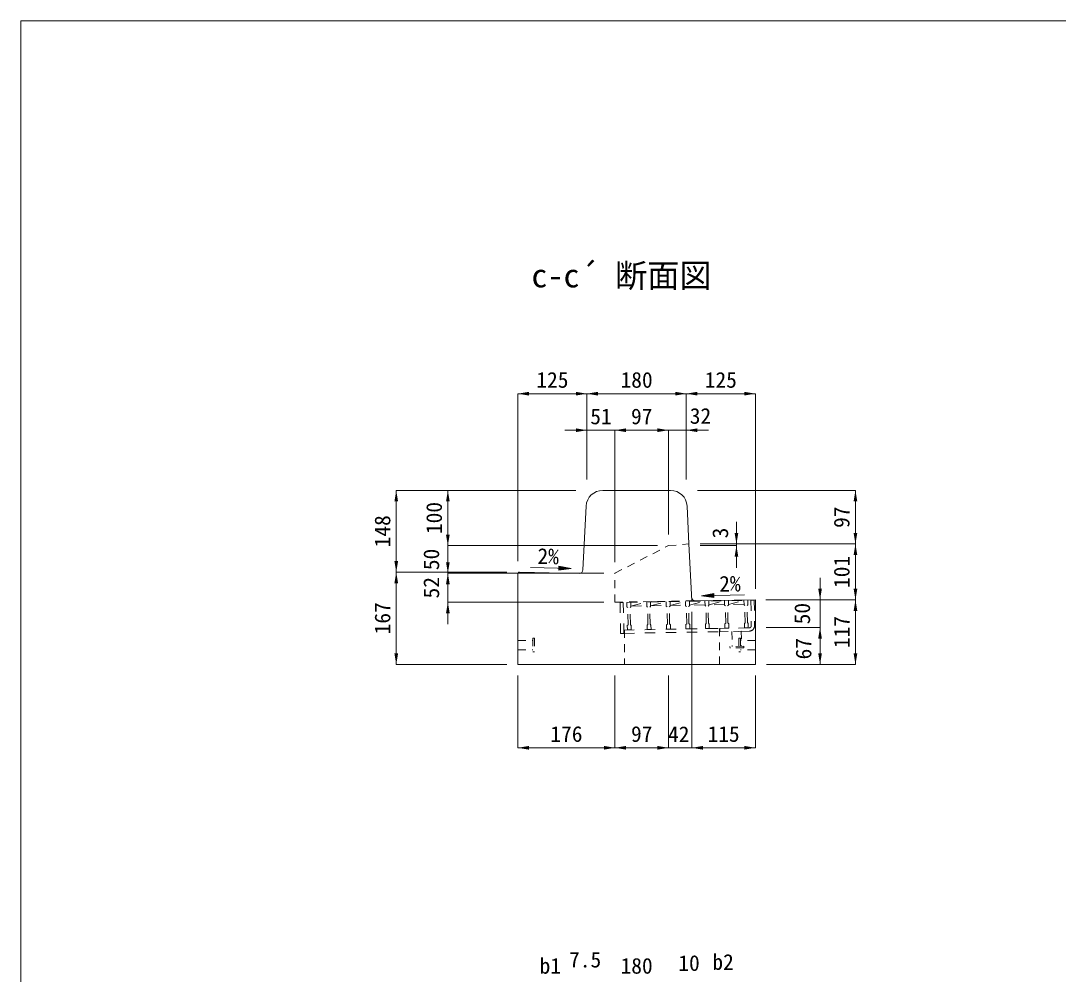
# Model space of a CAD drawing. Units: millimetres at full size. Extents: x 5964 to 125098, y -10801 to 28073.
# Drawn here: x 57473 to 59352, y 9124 to 10850 of the extents above; entities that cross this region are included whole.
import ezdxf
from ezdxf.enums import TextEntityAlignment as Align

# ---------------------------------------------------------------- set-up
doc = ezdxf.new("R2010")
doc.units = ezdxf.units.MM
doc.header["$LTSCALE"] = 19
doc.linetypes.add('USER1', pattern=[1.35, 0.75, -0.6])
doc.linetypes.add('USER3', pattern=[2, 1, -1])
for name, color, linetype, lineweight in [('0_2', 7, 'Continuous', 20), ('インサート', 3, 'USER1', 9), ('グレーチング', 7, 'USER1', 5), ('寸法引出', 7, 'Continuous', 9), ('寸法線', 7, 'Continuous', 9), ('本体', 2, 'Continuous', 9), ('枠', 5, 'Continuous', 5)]:
    doc.layers.add(name, color=color, linetype=linetype, lineweight=lineweight)
doc.styles.add('ＭＳ ゴシック', font='')
doc.styles.get('ＭＳ ゴシック').set_extended_font_data('MS Gothic')

# ---------------------------------------------------------------- blocks, each defined once
blk = doc.blocks.new('filled_arrow')
at = {"color": 0, "linetype": 'Continuous', "lineweight": -2}
blk.add_solid([(7.5, 1.25), (0, 0), (7.5, -1.25)], dxfattribs=at)

msp = doc.modelspace()

# ---------------------------------------------------------------- hatches: boundary and pattern name
at = {"layer": '寸法引出'}
for points in [[(58447.57, 9863.03), (58447.44, 9855.53), (58470, 9858.89)], [(58728.39, 9813.51), (58728.52, 9806.01), (58705.96, 9809.37)]]:
    msp.add_hatch(color=256, dxfattribs=at).paths.add_polyline_path(points)

# ---------------------------------------------------------------- linework, layer by layer
at = {"layer": 'インサート'}
for p, q in [((58778, 9744.91), (58761, 9744.62)), ((58761, 9744.62), (58761.47, 9717.62)), ((58778, 9744.91), (58778.47, 9717.92)), ((58373.38, 9728.51), (58400.38, 9728.51)), ((58400.38, 9732.51), (58400.38, 9707.51)), ((58400.38, 9732.51), (58403.38, 9732.51)), ((58403.38, 9732.51), (58403.38, 9707.51)), ((58782.47, 9717.99), (58757.47, 9717.55)), ((58757.47, 9717.55), (58757.53, 9714.55)), ((58782.52, 9714.99), (58757.53, 9714.55)), ((58776.38, 9732.51), (58773.38, 9732.51)), ((58776.38, 9732.51), (58773.38, 9732.51)), ((58773.38, 9732.51), (58773.38, 9707.51)), ((58776.38, 9732.51), (58776.38, 9707.51)), ((58803.38, 9728.51), (58776.38, 9728.51)), ((58782.47, 9717.99), (58782.52, 9714.99)), ((58373.38, 9711.51), (58400.38, 9711.51)), ((58400.38, 9707.51), (58403.38, 9707.51)), ((58776.38, 9707.51), (58773.38, 9707.51)), ((58803.38, 9711.51), (58776.38, 9711.51))]:
    msp.add_line(p, q, dxfattribs=at)
at = {"layer": 'グレーチング', "linetype": 'USER3'}
for p, q in [((58564.31, 9797.23), (58558.31, 9797.12)), ((58558.31, 9797.12), (58559.28, 9741.13)), ((58564.31, 9797.23), (58565.28, 9741.24)), ((58570.81, 9797.34), (58789.78, 9801.15)), ((58570.81, 9797.34), (58570.95, 9789.34)), ((58572.47, 9787.87), (58570.95, 9789.34)), ((58576.47, 9787.94), (58577.95, 9789.46)), ((58577.81, 9797.46), (58577.95, 9789.46)), ((58577.93, 9790.46), (58606.6, 9797.96)), ((58577.93, 9790.46), (58606.73, 9790.96)), ((58606.6, 9797.96), (58606.74, 9789.96)), ((58608.27, 9788.49), (58606.74, 9789.96)), ((58612.27, 9788.56), (58613.74, 9790.09)), ((58613.6, 9798.09), (58613.74, 9790.09)), ((58613.73, 9791.09), (58641.9, 9798.58)), ((58613.73, 9791.09), (58642.02, 9791.58)), ((58641.9, 9798.58), (58642.04, 9790.58)), ((58643.56, 9789.1), (58642.04, 9790.58)), ((58647.56, 9789.17), (58649.04, 9790.7)), ((58648.9, 9798.7), (58649.04, 9790.7)), ((58649.02, 9791.7), (58677.19, 9799.19)), ((58649.02, 9791.7), (58677.32, 9792.19)), ((58676.89, 9799.19), (58677.03, 9791.19)), ((58678.56, 9789.71), (58677.03, 9791.19)), ((58679.1, 9758.72), (58678.56, 9789.71)), ((58682.56, 9789.78), (58684.03, 9791.31)), ((58683.1, 9758.79), (58682.56, 9789.78)), ((58683.89, 9799.31), (58684.03, 9791.31)), ((58684.01, 9792.31), (58712.19, 9799.8)), ((58712.31, 9792.8), (58684.01, 9792.31)), ((58712.19, 9799.8), (58712.33, 9791.8)), ((58713.85, 9790.33), (58712.33, 9791.8)), ((58714.39, 9759.33), (58713.85, 9790.33)), ((58717.85, 9790.4), (58719.33, 9791.92)), ((58718.39, 9759.4), (58717.85, 9790.4)), ((58719.19, 9799.92), (58719.33, 9791.92)), ((58719.31, 9792.92), (58747.48, 9800.41)), ((58747.61, 9793.41), (58719.31, 9792.92)), ((58747.48, 9800.41), (58747.62, 9792.41)), ((58749.15, 9790.94), (58747.62, 9792.41)), ((58749.69, 9759.94), (58749.15, 9790.94)), ((58753.15, 9791.01), (58754.62, 9792.53)), ((58753.69, 9760.01), (58753.15, 9791.01)), ((58754.48, 9800.53), (58754.62, 9792.53)), ((58754.6, 9793.53), (58782.78, 9801.02)), ((58782.9, 9794.03), (58754.6, 9793.53)), ((58782.78, 9801.02), (58782.92, 9793.03)), ((58784.44, 9791.55), (58782.92, 9793.03)), ((58784.98, 9760.56), (58784.44, 9791.55)), ((58788.44, 9791.62), (58789.92, 9793.15)), ((58788.98, 9760.63), (58788.44, 9791.62)), ((58789.78, 9801.15), (58789.92, 9793.15)), ((58795.28, 9801.24), (58801.28, 9801.35)), ((58795.28, 9801.24), (58796.08, 9755.25)), ((58801.28, 9801.35), (58802.07, 9755.35)), ((58801.28, 9801.35), (58802.07, 9755.35)), ((58573.01, 9756.87), (58572.47, 9787.87)), ((58577.01, 9756.94), (58576.47, 9787.94)), ((58608.81, 9757.5), (58608.27, 9788.49)), ((58612.81, 9757.57), (58612.27, 9788.56)), ((58644.1, 9758.11), (58643.56, 9789.1)), ((58648.1, 9758.18), (58647.56, 9789.17)), ((58573.01, 9756.87), (58571.54, 9755.35)), ((58571.54, 9755.35), (58571.68, 9747.35)), ((58577.01, 9756.94), (58578.54, 9755.47)), ((58578.54, 9755.47), (58578.68, 9747.47)), ((58608.81, 9757.5), (58607.33, 9755.97)), ((58607.33, 9755.97), (58607.47, 9747.97)), ((58612.81, 9757.57), (58614.33, 9756.09)), ((58614.33, 9756.09), (58614.47, 9748.09)), ((58644.1, 9758.11), (58642.63, 9756.58)), ((58642.63, 9756.58), (58642.77, 9748.58)), ((58648.1, 9758.18), (58649.63, 9756.7)), ((58649.63, 9756.7), (58649.77, 9748.71)), ((58679.1, 9758.72), (58677.62, 9757.19)), ((58677.62, 9757.19), (58677.76, 9749.19)), ((58683.1, 9758.79), (58684.62, 9757.31)), ((58684.62, 9757.31), (58684.76, 9749.31)), ((58714.39, 9759.33), (58712.92, 9757.8)), ((58712.92, 9757.8), (58713.06, 9749.81)), ((58718.39, 9759.4), (58719.92, 9757.93)), ((58719.92, 9757.93), (58720.06, 9749.93)), ((58749.69, 9759.94), (58748.21, 9758.42)), ((58748.21, 9758.42), (58748.35, 9750.42)), ((58753.69, 9760.01), (58755.21, 9758.54)), ((58755.21, 9758.54), (58755.35, 9750.54)), ((58784.98, 9760.56), (58783.51, 9759.03)), ((58783.51, 9759.03), (58783.65, 9751.03)), ((58788.98, 9760.63), (58790.51, 9759.15)), ((58790.51, 9759.15), (58790.65, 9751.15)), ((58565.28, 9741.24), (58559.28, 9741.13)), ((58565.18, 9747.24), (58739.15, 9750.26)), ((58565.28, 9741.24), (58739.26, 9744.26)), ((58571.68, 9747.35), (58578.68, 9747.47)), ((58607.47, 9747.97), (58614.47, 9748.09)), ((58642.77, 9748.58), (58649.77, 9748.71)), ((58684.76, 9749.31), (58677.76, 9749.19)), ((58720.06, 9749.93), (58713.06, 9749.81)), ((58792.15, 9751.18), (58739.15, 9750.26)), ((58739.15, 9750.26), (58739.26, 9744.26)), ((58792.25, 9745.18), (58739.26, 9744.26)), ((58755.35, 9750.54), (58748.35, 9750.42)), ((58790.65, 9751.15), (58783.65, 9751.03))]:
    msp.add_line(p, q, dxfattribs=at)
for radius, start, end in [(4, 270.99562, 0.99536), (10, 270.99553, 0.99532)]:
    msp.add_arc((58792.08, 9755.18), radius, start, end, dxfattribs=at)
at = {"layer": '寸法引出'}
for p, q in [((58470, 9858.89), (58395.98, 9860.18)), ((58705.96, 9809.37), (58783.52, 9810.71))]:
    msp.add_line(p, q, dxfattribs=at)
at = {"layer": '寸法引出', "lineweight": 13}
for points in [[(58447.57, 9863.03), (58447.44, 9855.53), (58470, 9858.89)], [(58728.39, 9813.51), (58728.52, 9806.01), (58705.96, 9809.37)]]:
    msp.add_lwpolyline(points, close=True, dxfattribs=at)
at = {"layer": '寸法線'}
for p, q in [((58373.38, 10175.06), (58498.38, 10175.06)), ((58373.38, 9872.01), (58373.38, 10175.06)), ((58498.38, 10175.06), (58678.38, 10175.06)), ((58498.38, 10020.01), (58498.38, 10175.06)), ((58498.38, 10020.01), (58498.38, 10175.06)), ((58678.38, 10020.01), (58678.38, 10175.06)), ((58803.38, 10175.06), (58678.38, 10175.06)), ((58678.38, 10020.01), (58678.38, 10175.06)), ((58803.38, 9822.01), (58803.38, 10175.06)), ((58458.38, 10108.94), (58589.19, 10108.94)), ((58498.38, 10020.01), (58498.38, 10108.94)), ((58549.19, 9870.01), (58549.19, 10108.94)), ((58549.19, 10108.94), (58646.08, 10108.94)), ((58549.19, 9870.01), (58549.19, 10108.94)), ((58606.08, 10108.94), (58718.38, 10108.94)), ((58646.08, 9920.01), (58646.08, 10108.94)), ((58646.08, 9920.01), (58646.08, 10108.94)), ((58678.38, 10020.01), (58678.38, 10108.94)), ((58153.07, 10000.01), (58153.07, 9852.01)), ((58478.38, 10000.01), (58153.07, 10000.01)), ((58246.52, 9900.01), (58246.52, 10000.01)), ((58478.38, 10000.01), (58246.52, 10000.01)), ((58698.38, 10000.01), (58984.71, 10000.01)), ((58984.71, 9903.01), (58984.71, 10000.01)), ((58246.52, 9810.01), (58246.52, 9940.01)), ((58769.18, 9943.01), (58769.18, 9860.01)), ((58703.23, 9903.01), (58769.18, 9903.01)), ((58703.23, 9903.01), (58984.71, 9903.01)), ((58703.23, 9903.01), (58984.71, 9903.01)), ((58984.71, 9801.99), (58984.71, 9903.01)), ((58626.08, 9900.01), (58246.52, 9900.01)), ((58626.08, 9900.01), (58246.52, 9900.01)), ((58246.52, 9757.59), (58246.52, 9890.01)), ((58703.38, 9900.01), (58769.18, 9900.01)), ((58353.38, 9852.01), (58153.07, 9852.01)), ((58153.07, 9852.01), (58153.07, 9685.01)), ((58353.38, 9852.01), (58153.07, 9852.01)), ((58529.19, 9850.01), (58246.52, 9850.01)), ((58529.19, 9850.01), (58246.52, 9850.01)), ((58920.58, 9711.89), (58920.58, 9841.99)), ((58529.19, 9797.59), (58246.52, 9797.59)), ((58822.31, 9801.99), (58920.58, 9801.99)), ((58822.31, 9801.99), (58984.71, 9801.99)), ((58822.31, 9801.99), (58984.71, 9801.99)), ((58984.71, 9685.01), (58984.71, 9801.99)), ((58688.38, 9780.01), (58688.38, 9534.09)), ((58688.38, 9780.01), (58688.38, 9534.09)), ((58823.18, 9751.89), (58920.58, 9751.89)), ((58823.18, 9751.89), (58920.58, 9751.89)), ((58920.58, 9685.01), (58920.58, 9751.89)), ((58353.38, 9685.01), (58153.07, 9685.01)), ((58823.38, 9685.01), (58920.58, 9685.01)), ((58823.38, 9685.01), (58984.71, 9685.01)), ((58373.38, 9665.01), (58373.38, 9534.09)), ((58549.19, 9665.01), (58549.19, 9534.09)), ((58549.19, 9665.01), (58549.19, 9534.09)), ((58646.08, 9665.01), (58646.08, 9534.09)), ((58646.08, 9665.01), (58646.08, 9534.09)), ((58803.38, 9665.01), (58803.38, 9534.09)), ((58373.38, 9534.09), (58549.19, 9534.09)), ((58549.19, 9534.09), (58646.08, 9534.09)), ((58728.38, 9534.09), (58606.08, 9534.09)), ((58803.38, 9534.09), (58688.38, 9534.09))]:
    msp.add_line(p, q, dxfattribs=at)
at = {"layer": '本体', "lineweight": 20}
for p, q in [((58526.92, 10000.01), (58649.85, 10000.01)), ((58491.2, 9856.44), (58496.96, 9971.5)), ((58683.23, 9903.01), (58679.81, 9971.5)), ((58688.38, 9800.01), (58683.23, 9903.01)), ((58373.38, 9848.95), (58373.38, 9685.01)), ((58376.44, 9851.94), (58484.07, 9849.79)), ((58688.38, 9800.01), (58803.38, 9802.01)), ((58803.38, 9685.01), (58803.38, 9802.01)), ((58803.38, 9685.01), (58373.38, 9685.01))]:
    msp.add_line(p, q, dxfattribs=at)
at = {"layer": '本体', "linetype": 'USER1'}
for p, q in [((58646.08, 9900.01), (58683.23, 9903.01)), ((58549.19, 9850.01), (58646.08, 9900.01)), ((58549.19, 9797.59), (58549.19, 9850.01)), ((58549.19, 9797.59), (58695.16, 9800.13)), ((58566.32, 9747.26), (58566.32, 9685.01)), ((58738.38, 9685.01), (58738.38, 9750.25))]:
    msp.add_line(p, q, dxfattribs=at)
at = {"layer": '本体', "lineweight": 20}
for centre, radius, start, end in [((58526.92, 9970.01), 30, 90, 177.13799), ((58649.85, 9970.01), 30, 2.8622, 90), ((58376.38, 9848.95), 3, 88.85424, 180), ((58484.21, 9856.79), 7, 268.85424, 357.13799), ((58695.04, 9807.12), 7, 182.86321, 270.99523)]:
    msp.add_arc(centre, radius, start, end, dxfattribs=at)
at = {"layer": '枠', "lineweight": 20}
for p, q in [((57473.02, 10850.09), (63073.02, 10850.09)), ((57473.02, 6990.09), (57473.02, 10850.09))]:
    msp.add_line(p, q, dxfattribs=at)

# ---------------------------------------------------------------- block references
at = {"layer": '寸法線', "xscale": 2.67, "yscale": 2.67}
for p in [(58373.38, 10175.06), (58498.38, 10175.06), (58678.38, 10175.06), (58549.19, 10108.94), (58549.19, 10108.94), (58678.38, 10108.94), (58373.38, 9534.09), (58549.19, 9534.09), (58688.38, 9534.09), (58688.38, 9534.09)]:
    msp.add_blockref('filled_arrow', p, dxfattribs=at)
for p, rotation in [((58498.38, 10175.06), 180), ((58678.38, 10175.06), 180), ((58803.38, 10175.06), 180), ((58498.38, 10108.94), 180), ((58646.08, 10108.94), 180), ((58646.08, 10108.94), 180), ((58153.07, 10000.01), 270), ((58246.52, 10000.01), 270), ((58984.71, 10000.01), 270), ((58769.18, 9903.01), 90), ((58984.71, 9903.01), 90), ((58246.52, 9900.01), 90), ((58246.52, 9900.01), 90), ((58984.71, 9903.01), 270), ((58769.18, 9900.01), 270), ((58153.07, 9852.01), 90), ((58246.52, 9850.01), 90), ((58153.07, 9852.01), 270), ((58246.52, 9850.01), 270), ((58920.58, 9801.99), 90), ((58984.71, 9801.99), 90), ((58246.52, 9797.59), 270), ((58984.71, 9801.99), 270), ((58920.58, 9751.89), 270), ((58920.58, 9751.89), 270), ((58153.07, 9685.01), 90), ((58920.58, 9685.01), 90), ((58984.71, 9685.01), 90), ((58549.19, 9534.09), 180), ((58646.08, 9534.09), 180), ((58646.08, 9534.09), 180), ((58803.38, 9534.09), 180)]:
    msp.add_blockref('filled_arrow', p, dxfattribs=dict(at, rotation=rotation))

# ---------------------------------------------------------------- texts
at = {"layer": '0_2', "style": 'ＭＳ ゴシック'}
msp.add_text('c-c´ 断面図', height=42.72, dxfattribs=at).set_placement((58397.83, 10354.71), align=Align.BOTTOM_LEFT)
for rotation, p in [(359, (58428.24, 9880.9)), (1, (58757.36, 9831.17))]:
    msp.add_text('2%', height=28.48, rotation=rotation, dxfattribs=at).set_placement(p, align=Align.MIDDLE_CENTER)
at = {"layer": '寸法線', "style": 'ＭＳ ゴシック'}
for s, p in [('125', (58435.88, 10200.06)), ('180', (58588.38, 10200.06)), ('125', (58740.88, 10200.06)), ('51', (58523.79, 10133.94)), ('97', (58597.64, 10133.94)), ('32', (58704.03, 10134.83)), ('176', (58461.29, 9559.09)), ('97', (58597.64, 9559.09)), ('42', (58664.66, 9558.67)), ('115', (58745.88, 9559.09)), ('b1', (58432.13, 9139.45)), ('7.5', (58495.17, 9150.67)), ('180', (58588.38, 9139.45)), ('10', (58683.38, 9144.45)), ('b2', (58744.99, 9146.36))]:
    msp.add_text(s, height=28.48, dxfattribs=at).set_placement(p, align=Align.MIDDLE_CENTER)
for s, p in [('100', (58221.52, 9950.01)), ('97', (58959.71, 9951.51)), ('148', (58128.07, 9926.01)), ('3', (58739.78, 9922.88)), ('50', (58216.52, 9875.01)), ('101', (58959.71, 9852.5)), ('52', (58216.52, 9823.8)), ('167', (58128.07, 9768.51)), ('50', (58888.23, 9776.94)), ('117', (58959.71, 9743.5)), ('67', (58890.57, 9713.45))]:
    msp.add_text(s, height=28.48, rotation=90, dxfattribs=at).set_placement(p, align=Align.MIDDLE_CENTER)

doc.saveas('drawing.dxf')
